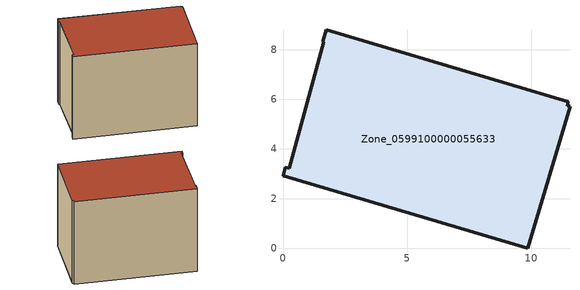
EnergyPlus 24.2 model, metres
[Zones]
Zone_0599100000055633
 floor ground (C_G): 11.56,5.72 9.86,0 0,2.92 0.1,3.26 0.25,3.21 1.65,8.32 1.6,8.32 1.74,8.8 11.49,5.9 11.45,5.74 z0.61
 wall outside (C_F): 1.74,8.8 1.6,8.32 1.65,8.32 0.25,3.21 0.1,3.26 0,2.92 9.86,0 11.56,5.72 11.45,5.74 11.49,5.9 1.74,8.8 z0.61:8.37
 roof outside (C_R): 1.65,8.32 0.25,3.21 0.1,3.26 0,2.92 9.86,0 11.56,5.72 11.45,5.74 11.49,5.9 1.74,8.8 1.6,8.32 z8.37
[BUILDING]
Pand.0599100000055633: North Axis=0; Terrain=City; Loads Convergence Tolerance Value=0.04; Temperature Convergence Tolerance Value=0.4; Solar Distribution=FullExterior; Maximum Number of Warmup Days=25; Minimum Number of Warmup Days=1
[Site:Location]
Rotterdam.The.Hague.AP_ZH_NLD Design_Conditions: Latitude=51.96; Longitude=4.45; Time Zone=1; Elevation=-4.5
[SITE:GROUNDTEMPERATURE:BUILDINGSURFACE]
18, 18, 18, 18, 18, 18, 18, 18, 18, 18, 18, 18
[MATERIAL] Thermal Absorptance=0.9; Solar Absorptance=0.7; Visible Absorptance=0.7
Name | Roughness | Thickness | Conductivity | Density | Specific Heat
G.TI.1965-1974 | MediumSmooth | 0.15 | 0.882353 | 540 | 1210
F.TI.1965-1974 | Rough | 0.3 | 0.697674 | 1920 | 840
R.TI.1965-1974 | MediumRough | 0.2 | 0.232558 | 1500 | 1000
[CONSTRUCTION]
C_G: G.TI.1965-1974
C_F: F.TI.1965-1974
C_R: R.TI.1965-1974
[ZONE]
Zone_0599100000055633: Type=1; Multiplier=1; Ceiling Height=Autocalculate; Volume=Autocalculate; Floor Area=autocalculate; Part of Total Floor Area=Yes
[ZONEINFILTRATION:DESIGNFLOWRATE]
Infil_Zone_0599100000055633: Zone or ZoneList or Space or SpaceList=Zone_0599100000055633; Schedule=AlwaysOn; Design Flow Rate Calculation Method=Flow/Area; Flow Rate per Floor Area=0.003; Constant Term Coefficient=1; Temperature Term Coefficient=0; Velocity Term Coefficient=0; Velocity Squared Term Coefficient=0
[HVACTEMPLATE:ZONE:IDEALLOADSAIRSYSTEM]
Zone_0599100000055633: Maximum Heating Supply Air Temperature=50; Minimum Cooling Supply Air Temperature=13; Maximum Heating Supply Air Humidity Ratio=0.0156; Minimum Cooling Supply Air Humidity Ratio=0.0077; Heating Limit=NoLimit; Cooling Limit=NoLimit; Dehumidification Control Type=ConstantSensibleHeatRatio; Cooling Sensible Heat Ratio=0.7; Dehumidification Setpoint=60; Humidification Control Type=None; Humidification Setpoint=30; Outdoor Air Method=None; Outdoor Air Flow Rate per Person=0.00944; Outdoor Air Flow Rate per Zone Floor Area=0; Outdoor Air Flow Rate per Zone=0; Demand Controlled Ventilation Type=None; Outdoor Air Economizer Type=NoEconomizer; Heat Recovery Type=None; Sensible Heat Recovery Effectiveness=0.7; Latent Heat Recovery Effectiveness=0.65
[ZONECONTROL:THERMOSTAT]
ThermostatControl_Zone_0599100000055633: Zone or ZoneList=Zone_0599100000055633; Control Type Schedule=DualSetpointControlType; Control 1=Thermostat_Zone_0599100000055633; Temperature Difference Between Cutout And Setpoint=0
[THERMOSTATSETPOINT:DUALSETPOINT]
Thermostat_Zone_0599100000055633: Heating Setpoint Temperature Schedule=HeatingSetpoint_Zone_0599100000055633; Cooling Setpoint Temperature Schedule=CoolingSetpoint_Zone_0599100000055633
[SCHEDULE:COMPACT]
HeatingSetpoint_Zone_0599100000055633: Through: 12/31, For: AllDays, Until: 24:00, 21
CoolingSetpoint_Zone_0599100000055633: Through: 12/31, For: AllDays, Until: 24:00, 24
DualSetpointControlType: Through: 12/31, For: AllDays, Until: 24:00, 4
AlwaysOn: Through: 12/31, For: AllDays, Until: 24:00, 1
